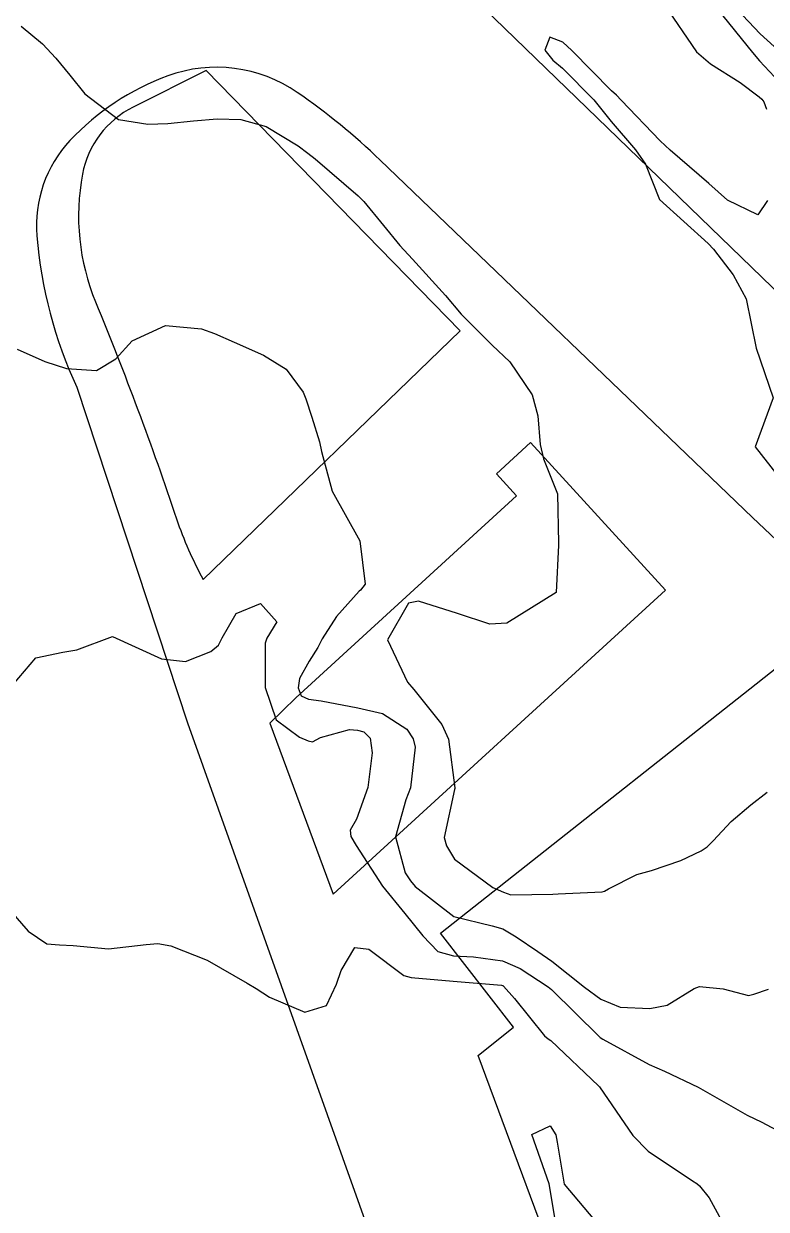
# Model space of a CAD drawing. Header units: metres. Extents: x 298520 to 308411, y 7433745 to 7450750.
# Drawn here: x 303802.57 to 303832.72, y 7440158.17 to 7440206.28 of the extents above; entities that cross this region are included whole.
import ezdxf

# ---------------------------------------------------------------- set-up
doc = ezdxf.new("R2010")
doc.units = ezdxf.units.M
doc.header["$LTSCALE"] = 10
for name, color, linetype in [('Curvas de Nivel 1m', 11, 'Continuous'), ('Curvas de Nivel 5m', 15, 'Continuous'), ('Edificações', 30, 'Continuous'), ('Vias Primárias', 230, 'Continuous')]:
    doc.layers.add(name, color=color, linetype=linetype)

msp = doc.modelspace()

# ---------------------------------------------------------------- linework, layer by layer
at = {"layer": 'Curvas de Nivel 1m', "flags": 128}
for points, elevation in [([(303830.728, 7440206.879), (303832.152, 7440205.113), (303832.449, 7440204.767), (303833.25, 7440203.907)], 744), ([(303831.273, 7440207.122), (303832.464, 7440205.868), (303833.328, 7440205.097)], 743), ([(303802.464, 7440206.182), (303803.336, 7440205.457), (303803.875, 7440204.877), (303804.44, 7440204.186), (303805.05, 7440203.434), (303806.418, 7440202.399), (303807.61, 7440202.207), (303808.416, 7440202.237), (303809.46, 7440202.337), (303810.419, 7440202.416), (303811.385, 7440202.394), (303812.414, 7440202.107), (303813.716, 7440201.33), (303814.102, 7440201.026), (303814.398, 7440200.791), (303816.146, 7440199.302), (303816.381, 7440199.061), (303817.179, 7440198.096), (303817.846, 7440197.278), (303818.355, 7440196.721), (303819.687, 7440195.256), (303820.325, 7440194.498), (303821.582, 7440193.237), (303822.303, 7440192.554), (303823.219, 7440191.216), (303823.436, 7440190.374), (303823.533, 7440189.211), (303823.676, 7440188.628), (303824.243, 7440187.2), (303824.286, 7440185.199), (303824.288, 7440185.124), (303824.193, 7440183.2), (303822.18, 7440181.961), (303821.5, 7440181.916), (303820.184, 7440182.344), (303818.601, 7440182.854), (303818.188, 7440182.761), (303817.335, 7440181.283), (303818.147, 7440179.559), (303818.402, 7440179.267), (303819.545, 7440177.84), (303819.811, 7440177.253), (303820.075, 7440175.269), (303820.07, 7440175.25), (303820.053, 7440175.211), (303819.636, 7440173.257), (303819.73, 7440172.915), (303820.064, 7440172.374), (303821.619, 7440171.234), (303822.05, 7440171.041), (303822.346, 7440170.928), (303824.049, 7440170.958), (303824.271, 7440170.976), (303826.051, 7440171.05), (303826.151, 7440171.079), (303826.306, 7440171.177), (303827.465, 7440171.759), (303828.061, 7440171.922), (303829.242, 7440172.32), (303830.069, 7440172.716), (303830.314, 7440172.884), (303830.56, 7440173.125), (303831.288, 7440173.911), (303832.088, 7440174.586), (303832.758, 7440175.1)], 746), ([(303802.309, 7440193.068), (303803.426, 7440192.575), (303804.301, 7440192.296), (303805.524, 7440192.205), (303806.306, 7440192.685), (303806.977, 7440193.41), (303808.319, 7440194.033), (303809.792, 7440193.902), (303810.316, 7440193.713), (303811.116, 7440193.362), (303812.308, 7440192.837), (303813.228, 7440192.262), (303813.914, 7440191.326), (303814.021, 7440191.064), (303814.273, 7440190.321), (303814.584, 7440189.317), (303814.658, 7440188.917), (303815.092, 7440187.312), (303816.213, 7440185.3), (303816.437, 7440183.538), (303816.238, 7440183.299), (303816.192, 7440183.257), (303815.269, 7440182.223), (303814.685, 7440181.315), (303814.51, 7440180.974), (303814.159, 7440180.412), (303813.769, 7440179.706), (303813.716, 7440179.326), (303813.829, 7440179.013), (303814.138, 7440178.876), (303814.65, 7440178.802), (303816.135, 7440178.521), (303817.134, 7440178.286), (303818.127, 7440177.651), (303818.387, 7440177.267), (303818.462, 7440176.922), (303818.276, 7440175.268), (303818.088, 7440174.792), (303817.666, 7440173.284), (303818.058, 7440171.829), (303818.274, 7440171.495), (303818.459, 7440171.274), (303820.035, 7440170.059), (303821.59, 7440169.674), (303822.028, 7440169.552), (303822.568, 7440169.222), (303823.442, 7440168.633), (303824.013, 7440168.239), (303825.342, 7440167.187), (303825.996, 7440166.702), (303826.785, 7440166.378), (303827.99, 7440166.319), (303828.691, 7440166.451), (303829.792, 7440167.133), (303830.004, 7440167.215), (303830.966, 7440167.12), (303831.999, 7440166.846), (303832.209, 7440166.897), (303832.804, 7440167.098)], 747), ([(303802.143, 7440179.47), (303803.067, 7440180.549), (303804.163, 7440180.779), (303804.726, 7440180.873), (303806.173, 7440181.42), (303808.16, 7440180.508), (303809.134, 7440180.405), (303810.164, 7440180.801), (303810.476, 7440181.06), (303810.631, 7440181.365), (303811.197, 7440182.346), (303812.187, 7440182.758), (303812.843, 7440182.003), (303812.439, 7440181.346), (303812.372, 7440181.145), (303812.376, 7440179.347), (303812.818, 7440178.028), (303813.761, 7440177.325), (303814.121, 7440177.176), (303814.294, 7440177.144), (303814.623, 7440177.315), (303815.796, 7440177.634), (303816.126, 7440177.617), (303816.378, 7440177.549), (303816.638, 7440177.292), (303816.716, 7440176.689), (303816.543, 7440175.293), (303816.08, 7440173.998), (303815.821, 7440173.557), (303815.855, 7440173.302), (303816.069, 7440172.934), (303817.134, 7440171.289), (303818.036, 7440170.175), (303818.779, 7440169.269), (303819.387, 7440168.63), (303820.015, 7440168.456), (303820.836, 7440168.42), (303822.013, 7440168.257), (303822.732, 7440167.941), (303823.857, 7440167.202), (303824.001, 7440167.086), (303825.932, 7440165.18), (303825.973, 7440165.145), (303826.081, 7440165.07), (303827.962, 7440164.052), (303828.588, 7440163.779), (303829.953, 7440163.13), (303831.942, 7440161.99), (303832.541, 7440161.703), (303833.703, 7440161.083)], 748), ([(303802.035, 7440170.281), (303802.751, 7440169.459), (303803.512, 7440168.942), (303804.018, 7440168.907), (303804.575, 7440168.877), (303806.016, 7440168.739), (303807.542, 7440168.921), (303808.019, 7440168.954), (303808.536, 7440168.866), (303810.012, 7440168.284), (303811.64, 7440167.354), (303812, 7440167.125), (303812.551, 7440166.785), (303813.986, 7440166.169), (303814.864, 7440166.437), (303815.267, 7440167.307), (303815.455, 7440167.859), (303816.018, 7440168.792), (303816.583, 7440168.729), (303818.007, 7440167.665), (303818.305, 7440167.574), (303820.005, 7440167.422), (303821.97, 7440167.264), (303822.003, 7440167.259), (303822.024, 7440167.25), (303822.05, 7440167.229), (303822.491, 7440166.727), (303823.709, 7440165.204), (303823.864, 7440165.094), (303823.971, 7440165.021), (303825.911, 7440163.18), (303825.952, 7440163.137), (303827.299, 7440161.166), (303827.923, 7440160.527), (303829.716, 7440159.323), (303829.904, 7440159.212), (303830.01, 7440159.129), (303830.393, 7440158.63), (303831.226, 7440157.117)], 749)]:
    msp.add_lwpolyline(points, dxfattribs=dict(at, elevation=elevation))
at = {"layer": 'Curvas de Nivel 5m', "flags": 128}
for points, elevation in [([(303828.572, 7440207.059), (303829.887, 7440205.136), (303830.448, 7440204.647), (303831.661, 7440203.898), (303832.435, 7440203.313), (303832.539, 7440203.214), (303832.618, 7440203.107), (303832.724, 7440202.81)], 745), ([(303832.764, 7440199.104), (303832.377, 7440198.529), (303831.139, 7440199.122), (303830.39, 7440199.797), (303828.818, 7440201.146), (303828.408, 7440201.521), (303826.831, 7440203.174), (303826.635, 7440203.377), (303826.437, 7440203.557), (303824.818, 7440205.196), (303824.458, 7440205.525), (303823.933, 7440205.735), (303823.729, 7440205.211), (303824.047, 7440204.804), (303824.446, 7440204.481), (303825.717, 7440203.187), (303826.42, 7440202.318), (303827.407, 7440201.165), (303827.814, 7440200.576), (303828.383, 7440199.15), (303830.365, 7440197.355), (303830.573, 7440197.128), (303831.371, 7440196.096), (303831.903, 7440195.114), (303832.313, 7440193.11), (303833, 7440191.099), (303832.263, 7440189.11), (303833.14, 7440187.985)], 745), ([(303824.237, 7440157.196), (303823.903, 7440159.2), (303823.205, 7440161.211), (303823.937, 7440161.565), (303824.173, 7440161.198), (303824.232, 7440160.893), (303824.506, 7440159.194), (303825.887, 7440157.55)], 750)]:
    msp.add_lwpolyline(points, dxfattribs=dict(at, elevation=elevation))
at = {"layer": 'Edificações'}
msp.add_lwpolyline([(303809.855, 7440183.732), (303820.294, 7440193.821), (303809.982, 7440204.376), (303807.011, 7440202.894, 0.234639), (303804.954, 7440200.173, 0.14528), (303805.485, 7440194.989, -0.016424), (303808.776, 7440186.187, 0.044474)], format="xyb", close=True, dxfattribs=at)
msp.add_lwpolyline([(303812.556, 7440177.894), (303815.138, 7440170.963), (303828.629, 7440183.292), (303823.147, 7440189.29), (303821.759, 7440188.021), (303822.583, 7440187.119), (303813.612, 7440178.92)], close=True, dxfattribs=at)
msp.add_lwpolyline([(303824.96, 7440153.812), (303821.022, 7440164.411), (303822.449, 7440165.561), (303819.489, 7440169.382), (303835.016, 7440181.632), (303842.046, 7440175.325), (303837.144, 7440171.69), (303843.22, 7440167.426), (303843.557, 7440167.906), (303849.391, 7440163.439), (303849.73, 7440163.883), (303855.915, 7440159.154), (303853.156, 7440155.466)], dxfattribs=at)
at = {"layer": 'Vias Primárias'}
for points in [[(303960.119, 7440055.998), (303940.923, 7440080.389), (303920.381, 7440105.081), (303906.251, 7440121.606), (303888.643, 7440142.155), (303863.754, 7440166.482), (303834.222, 7440194.376), (303821.261, 7440206.903), (303804.865, 7440221.601), (303797.834, 7440227.167), (303783.41, 7440235.841), (303758.388, 7440249.95), (303703.323, 7440284.027, 0.090581), (303688.481, 7440289.152, -0.024755), (303681.961, 7440290.482, 0.130566), (303666.759, 7440290.347, 0.005811), (303654.762, 7440286.895, 0.035379)], [(303867.545, 7440152.372, -0.01667), (303860.27, 7440159.415, 0.01606), (303849.185, 7440170.172), (303832.164, 7440186.244), (303817.04, 7440200.748, 0.040147), (303813.678, 7440203.491, 0.243215), (303808.418, 7440204.161, 0.117456), (303804.445, 7440201.535, 0.211916), (303803.102, 7440197.678, 0.087981), (303804.724, 7440191.53), (303809.217, 7440177.914), (303818.075, 7440153.11)]]:
    msp.add_lwpolyline(points, format="xyb", dxfattribs=at)

doc.saveas('drawing.dxf')
